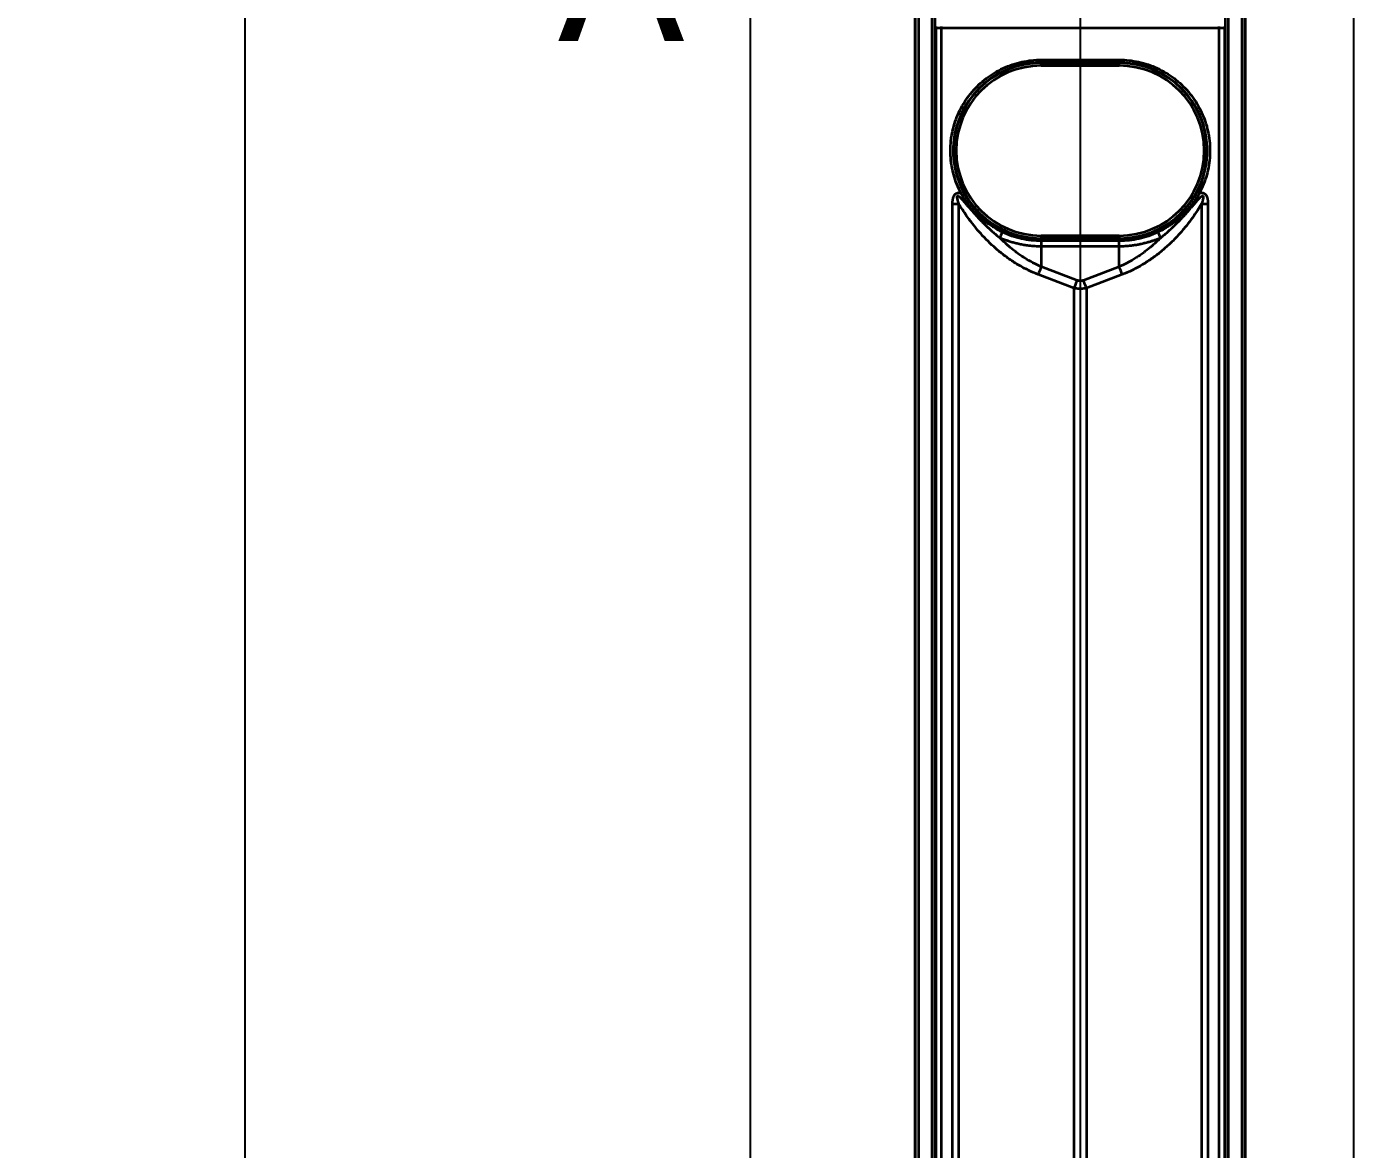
# Model space of a CAD drawing. Header units: millimetres. Extents: x 68 to 2000, y 100 to 2870.
# Drawn here: x 557.3 to 799.4, y 1771.5 to 1976.3 of the extents above; entities that cross this region are included whole.
import ezdxf

# ---------------------------------------------------------------- set-up
doc = ezdxf.new("R2010")
doc.units = ezdxf.units.MM
doc.header["$LTSCALE"] = 10
for name, color, linetype, lineweight in [('_Sichtbarkanten', 7, 'Continuous', 25), ('Bemaßung (ISO)', 7, 'Continuous', 25), ('Schnittlinie (ISO)', 7, 'Continuous', 35), ('Sichtbar schmal (ISO)', 7, 'Continuous', 35)]:
    doc.layers.add(name, color=color, linetype=linetype, lineweight=lineweight)
doc.styles.add('Bezeichnungstext (DIN)', font='verdana.ttf')
doc.styles.add('Notiztext (DIN)', font='verdana.ttf')
doc.dimstyles.new('Standard (DIN)', dxfattribs={"dimscale": 10, "dimtxt": 2.5, "dimasz": 2.5, "dimexe": 2, "dimexo": 4, "dimgap": 0.5, "dimtad": 1, "dimdec": 1, "dimrnd": 1e-08, "dimtxsty": 'Notiztext (DIN)', "dimcen": 0.09, "dimclrd": 256, "dimclre": 256, "dimclrt": 256, "dimadec": 0, "dimazin": 2, "dimtfac": 1, "dimtmove": 0, "dimatfit": 3, "dimfxl": 0, "dimtolj": 1, "dimtzin": 0, "dimlwd": -1, "dimlwe": -1, "dimarcsym": 0})

# ---------------------------------------------------------------- blocks, each defined once
blk = doc.blocks.new('2DTransSchnitt0')
at = {"layer": 'Schnittlinie (ISO)', "insert": (65.401, 197.367), "char_height": 2.5, "attachment_point": 7, "style": 'Bezeichnungstext (DIN)'}
blk.add_mtext('A', dxfattribs=at)
blk = doc.blocks.new('*D75')
at = {"layer": 'Bemaßung (ISO)', "transparency": 16777216}
for p, q in [((749.43, 1980.97), (749.43, 1420.97)), ((689.28, 1533.67), (689.28, 1420.97)), ((664.28, 1440.97), (639.28, 1440.97)), ((689.28, 1440.97), (714.28, 1440.97)), ((714.28, 1440.97), (724.43, 1440.97)), ((749.43, 1440.97), (724.43, 1440.97)), ((774.43, 1440.97), (799.43, 1440.97))]:
    blk.add_line(p, q, dxfattribs=at)
for points in [[(664.28, 1445.14), (664.28, 1436.8), (689.28, 1440.97)], [(774.43, 1445.14), (774.43, 1436.8), (749.43, 1440.97)]]:
    blk.add_solid(points, dxfattribs=at)
at = {"layer": 'Defpoints', "color": 0, "transparency": 16777216}
for p in [(749.43, 2020.97), (689.28, 1573.67), (749.43, 1440.97)]:
    blk.add_point(p, dxfattribs=at)
at = {"layer": 'Bemaßung (ISO)', "transparency": 16777216, "insert": (699.78, 1471.99), "char_height": 25, "attachment_point": 1, "style": 'Notiztext (DIN)'}
blk.add_mtext('\\A1;60', dxfattribs=at)
blk = doc.blocks.new('*D77')
at = {"layer": 'Bemaßung (ISO)', "transparency": 16777216}
for p, q in [((649.28, 2573.67), (389.28, 2573.67)), ((409.28, 2548.67), (409.28, 1598.67)), ((649.28, 1573.67), (389.28, 1573.67))]:
    blk.add_line(p, q, dxfattribs=at)
for points in [[(405.11, 2548.67), (413.45, 2548.67), (409.28, 2573.67)], [(405.11, 1598.67), (413.45, 1598.67), (409.28, 1573.67)]]:
    blk.add_solid(points, dxfattribs=at)
at = {"layer": 'Defpoints', "color": 0, "transparency": 16777216}
for p in [(689.28, 2573.67), (409.28, 1573.67), (689.28, 1573.67)]:
    blk.add_point(p, dxfattribs=at)
at = {"layer": 'Bemaßung (ISO)', "transparency": 16777216, "insert": (378.26, 2083.42), "char_height": 25, "attachment_point": 1, "rotation": 90, "style": 'Notiztext (DIN)'}
blk.add_mtext('\\A1;1000', dxfattribs=at)
blk = doc.blocks.new('*D78')
at = {"layer": 'Bemaßung (ISO)', "transparency": 16777216}
for p, q in [((684.44, 2473.66), (577.2, 2473.66)), ((597.2, 1698.68), (597.2, 2448.66)), ((684.44, 1673.68), (577.2, 1673.68))]:
    blk.add_line(p, q, dxfattribs=at)
for points in [[(593.04, 2448.66), (601.37, 2448.66), (597.2, 2473.66)], [(593.04, 1698.68), (601.37, 1698.68), (597.2, 1673.68)]]:
    blk.add_solid(points, dxfattribs=at)
at = {"layer": 'Defpoints', "color": 0, "transparency": 16777216}
for p in [(597.2, 2473.66), (724.44, 2473.66), (724.44, 1673.68)]:
    blk.add_point(p, dxfattribs=at)
at = {"layer": 'Bemaßung (ISO)', "transparency": 16777216, "insert": (566.06, 2043.04), "char_height": 25, "attachment_point": 1, "rotation": 90, "style": 'Notiztext (DIN)'}
blk.add_mtext('\\A1;800', dxfattribs=at)

msp = doc.modelspace()

# ---------------------------------------------------------------- linework, layer by layer
at = {"layer": '_Sichtbarkanten'}
for p, q in [((689.28, 2573.67), (689.28, 1573.67)), ((799.28, 2573.67), (799.28, 1573.67)), ((719.28, 1676.67), (719.28, 2470.67)), ((779.58, 2470.67), (779.58, 1676.67))]:
    msp.add_line(p, q, dxfattribs=at)
at = {"layer": 'Sichtbar schmal (ISO)'}
for p, q in [((719.42, 1675.66), (719.42, 2471.68)), ((719.92, 2471.68), (719.92, 1675.66)), ((722.44, 1675.68), (722.44, 2471.66)), ((722.94, 2471.66), (722.94, 1675.68)), ((775.92, 1675.68), (775.92, 2471.66)), ((776.42, 2471.66), (776.42, 1675.68)), ((778.94, 1675.66), (778.94, 2471.68)), ((779.44, 2471.68), (779.44, 1675.66)), ((723.13, 1675.87), (723.15, 1976.05)), ((724.13, 1675.86), (724.15, 1976.05)), ((724.15, 1976.05), (724.15, 1976.31)), ((724.15, 1976.05), (774.71, 1976.05)), ((774.71, 1976.31), (774.71, 1976.05)), ((774.71, 1976.05), (774.73, 1675.86)), ((775.71, 1976.05), (775.73, 1675.87)), ((742.33, 1970.24), (756.53, 1970.24)), ((742.33, 1969.73), (742.33, 1970.24)), ((742.33, 1969.73), (756.53, 1969.73)), ((742.33, 1969.73), (742.33, 1969.68)), ((742.33, 1969.68), (756.53, 1969.68)), ((742.33, 1969.18), (742.33, 1969.68)), ((742.33, 1969.18), (756.53, 1969.18)), ((756.53, 1969.73), (756.53, 1970.24)), ((756.53, 1969.73), (756.53, 1969.68)), ((756.53, 1969.18), (756.53, 1969.68)), ((726.16, 1728.35), (726.16, 1943.99)), ((727.3, 1728.35), (727.3, 1943.99)), ((771.56, 1943.99), (771.56, 1728.35)), ((772.7, 1943.99), (772.7, 1728.35)), ((756.53, 1938.16), (742.33, 1938.16)), ((742.33, 1938.16), (742.33, 1937.66)), ((756.53, 1937.66), (742.33, 1937.66)), ((742.33, 1937.6), (742.33, 1937.66)), ((756.53, 1937.6), (742.33, 1937.6)), ((756.52, 1937.2), (742.34, 1937.2)), ((742.34, 1936.26), (742.34, 1937.2)), ((756.52, 1936.26), (756.52, 1937.2)), ((756.53, 1938.16), (756.53, 1937.66)), ((756.53, 1937.6), (756.53, 1937.66)), ((742.34, 1936.26), (756.52, 1936.26)), ((742.34, 1932.5), (742.34, 1936.26)), ((756.52, 1932.5), (756.52, 1936.26)), ((748.86, 1930.01), (742.34, 1932.5)), ((756.52, 1932.5), (750, 1930.01)), ((748.29, 1928.58), (741.77, 1931.07)), ((757.09, 1931.07), (750.57, 1928.58)), ((748.29, 1928.58), (748.29, 1743.77)), ((750.57, 1928.58), (750.57, 1743.77))]:
    msp.add_line(p, q, dxfattribs=at)
for centre, radius, start, end in [((742.33, 1953.67), 16.01, 90, 270), ((742.33, 1953.67), 15.51, 90, 270), ((756.53, 1953.67), 16.01, 270, 90), ((756.53, 1953.67), 15.51, 270, 90)]:
    msp.add_arc(centre, radius, start, end, dxfattribs=at)
for centre, major_axis, ratio, start_param, end_param in [((722.2, 1976.32), (0, 51.66), 0.018403, 4.707142, 4.712108), ((724.15, 1976.05), (-1, 0), 0.005236, 0.017454, 1.570801), ((774.71, 1976.05), (1, 0), 0.005236, 4.712384, 6.265732), ((776.66, 1976.32), (0, 51.65), 0.018399, 1.571077, 1.576044), ((742.33, 1953.67), (9.13, 13.22), 0.999999, 0.604455, 2.662176), ((756.53, 1953.67), (8.14, -13.85), 0.999999, 0.552354, 2.610076), ((727.69, 1945.92), (0.442, 0.234), 0.004624, 0.017453, 1.568342), ((771.17, 1945.92), (-0.442, 0.234), 0.004624, 4.714842, 6.265732), ((726.16, 1944.04), (-10, 0), 0.005236, 1.570796, 1.685163), ((772.7, 1944.04), (10, 0), 0.005236, 4.598023, 4.71239), ((736.28, 1940.68), (4.74, 8.81), 0.002481, 4.379438, 4.496654), ((735.24, 1938.69), (0.214, 0.452), 0.008853, 4.927959, 6.265731), ((742.33, 1937.1), (-0.005, 0.5), 0.011362, 4.911957, 6.265594), ((763.62, 1938.69), (-0.214, 0.452), 0.008853, 0.017454, 1.355226), ((762.58, 1940.68), (-4.74, 8.81), 0.002481, 1.786532, 1.903744), ((742.34, 1931.04), (1.79, 4.67), 0.108522, 1.294198, 1.606695), ((756.52, 1931.04), (-1.79, 4.67), 0.108522, 4.67649, 4.988987), ((748.86, 1928.55), (1.79, 4.67), 0.108522, 1.294198, 1.606695), ((750, 1928.55), (-1.79, 4.67), 0.108522, 4.67649, 4.988987)]:
    msp.add_ellipse(centre, major_axis=major_axis, ratio=ratio, start_param=start_param, end_param=end_param, dxfattribs=at)
for points, knots in [([(727.69, 1945.92), (727.41, 1946.45), (726.91, 1947.54), (726.33, 1949.24), (725.95, 1951), (725.75, 1952.78), (725.76, 1954.58), (725.95, 1956.37), (726.34, 1958.12), (726.92, 1959.83), (727.67, 1961.46), (728.6, 1963), (729.69, 1964.43), (730.93, 1965.73), (732.3, 1966.9), (733.79, 1967.9), (735.37, 1968.74), (737.05, 1969.41), (738.79, 1969.89), (740.56, 1970.17), (741.74, 1970.24), (742.33, 1970.24)], [0, 0, 0, 0, 0.0526316, 0.1052632, 0.1578947, 0.2105263, 0.2631579, 0.3157895, 0.3684211, 0.4210526, 0.4736842, 0.5263158, 0.5789474, 0.6315789, 0.6842105, 0.7368421, 0.7894737, 0.8421053, 0.8947368, 0.9473684, 1, 1, 1, 1]), ([(756.53, 1970.24), (757.12, 1970.24), (758.3, 1970.17), (760.07, 1969.89), (761.81, 1969.41), (763.49, 1968.74), (765.07, 1967.9), (766.56, 1966.9), (767.93, 1965.73), (769.17, 1964.43), (770.26, 1963), (771.19, 1961.46), (771.94, 1959.83), (772.52, 1958.12), (772.91, 1956.37), (773.1, 1954.58), (773.1, 1952.78), (772.91, 1951), (772.53, 1949.24), (771.95, 1947.54), (771.45, 1946.45), (771.17, 1945.92)], [0, 0, 0, 0, 0.0526316, 0.1052632, 0.1578947, 0.2105263, 0.2631579, 0.3157895, 0.3684211, 0.4210526, 0.4736842, 0.5263158, 0.5789474, 0.6315789, 0.6842105, 0.7368421, 0.7894737, 0.8421053, 0.8947368, 0.9473684, 1, 1, 1, 1]), ([(726.16, 1943.99), (726.16, 1944.07), (726.16, 1944.22), (726.17, 1944.42), (726.19, 1944.62), (726.22, 1944.8), (726.25, 1944.97), (726.29, 1945.12), (726.34, 1945.27), (726.4, 1945.4), (726.46, 1945.52), (726.53, 1945.62), (726.61, 1945.72), (726.69, 1945.79), (726.78, 1945.85), (726.87, 1945.9), (726.97, 1945.94), (727.09, 1945.97), (727.23, 1945.98), (727.37, 1945.98), (727.53, 1945.96), (727.63, 1945.93), (727.69, 1945.92)], [0, 0, 0, 0, 0.05, 0.1, 0.15, 0.2, 0.25, 0.3, 0.35, 0.4, 0.45, 0.5, 0.55, 0.6, 0.65, 0.7, 0.75, 0.8, 0.85, 0.9, 0.95, 0.9999999, 0.9999999, 0.9999999, 0.9999999]), ([(727.3, 1943.99), (727.27, 1944.06), (727.25, 1944.12), (727.23, 1944.19), (727.21, 1944.25), (727.19, 1944.31), (727.17, 1944.37), (727.16, 1944.42), (727.14, 1944.48), (727.13, 1944.53), (727.11, 1944.59), (727.1, 1944.64), (727.09, 1944.68), (727.07, 1944.73), (727.06, 1944.78), (727.05, 1944.82), (727.04, 1944.86), (727.04, 1944.91), (727.03, 1944.94), (727.03, 1944.97), (727.02, 1945), (727.02, 1945.03), (727.02, 1945.04), (727.02, 1945.05), (727.02, 1945.05), (727.01, 1945.09), (727.01, 1945.12), (727.01, 1945.15), (727.01, 1945.18), (727.01, 1945.21), (727.01, 1945.23), (727.01, 1945.26), (727.02, 1945.28), (727.02, 1945.3), (727.03, 1945.32), (727.03, 1945.33), (727.04, 1945.34), (727.05, 1945.36), (727.05, 1945.37), (727.06, 1945.38), (727.07, 1945.38), (727.08, 1945.39), (727.09, 1945.4), (727.11, 1945.4), (727.12, 1945.4), (727.14, 1945.4), (727.15, 1945.4), (727.17, 1945.4), (727.19, 1945.39), (727.21, 1945.38), (727.24, 1945.37), (727.26, 1945.36), (727.28, 1945.34), (727.31, 1945.33), (727.34, 1945.31), (727.36, 1945.29), (727.39, 1945.27), (727.42, 1945.25), (727.42, 1945.24), (727.42, 1945.24), (727.43, 1945.24), (727.46, 1945.21), (727.49, 1945.18), (727.53, 1945.15), (727.56, 1945.11), (727.6, 1945.08), (727.64, 1945.04), (727.67, 1945.01), (727.71, 1944.97), (727.75, 1944.92), (727.79, 1944.88), (727.83, 1944.84), (727.88, 1944.79), (727.92, 1944.74), (727.96, 1944.69), (728.01, 1944.64), (728.06, 1944.59), (728.11, 1944.53), (728.16, 1944.48), (728.21, 1944.42), (728.26, 1944.36), (728.32, 1944.29), (728.35, 1944.25), (728.39, 1944.2), (728.44, 1944.15), (728.45, 1944.13), (728.47, 1944.11), (728.49, 1944.09), (728.55, 1944.02), (728.61, 1943.95), (728.68, 1943.87), (728.74, 1943.79), (728.81, 1943.71), (728.88, 1943.63), (728.96, 1943.54), (729.03, 1943.45), (729.11, 1943.36), (729.19, 1943.27), (729.27, 1943.17), (729.36, 1943.07), (729.38, 1943.05), (729.39, 1943.04), (729.41, 1943.02), (729.48, 1942.93), (729.56, 1942.84), (729.64, 1942.75), (729.73, 1942.64), (729.84, 1942.53), (729.94, 1942.4), (730.05, 1942.28), (730.16, 1942.16), (730.28, 1942.03), (730.34, 1941.97), (730.4, 1941.9), (730.46, 1941.84), (730.52, 1941.77), (730.58, 1941.7), (730.65, 1941.63), (730.78, 1941.49), (730.91, 1941.34), (731.05, 1941.19), (731.2, 1941.04), (731.35, 1940.89), (731.5, 1940.73), (731.55, 1940.68), (731.6, 1940.63), (731.65, 1940.58), (731.77, 1940.46), (731.89, 1940.34), (732.01, 1940.22), (732.19, 1940.05), (732.37, 1939.87), (732.57, 1939.68), (732.73, 1939.54), (732.89, 1939.39), (733.05, 1939.24), (733.11, 1939.19), (733.16, 1939.14), (733.21, 1939.09), (733.44, 1938.89), (733.68, 1938.68), (733.93, 1938.47), (734.17, 1938.26), (734.43, 1938.05), (734.7, 1937.84), (734.72, 1937.82), (734.74, 1937.81), (734.76, 1937.79)], [0.0000002, 0.0000002, 0.0000002, 0.0000002, 0.0243902, 0.0243902, 0.0243902, 0.0487805, 0.0487805, 0.0487805, 0.0731707, 0.0731707, 0.0731707, 0.097561, 0.097561, 0.097561, 0.1219512, 0.1219512, 0.1219512, 0.1463415, 0.1463415, 0.1463415, 0.1642002, 0.1642002, 0.1642002, 0.1707317, 0.1707317, 0.1707317, 0.195122, 0.195122, 0.195122, 0.2195122, 0.2195122, 0.2195122, 0.2439024, 0.2439024, 0.2439024, 0.2682927, 0.2682927, 0.2682927, 0.2926829, 0.2926829, 0.2926829, 0.3170732, 0.3170732, 0.3170732, 0.3414634, 0.3414634, 0.3414634, 0.3658537, 0.3658537, 0.3658537, 0.3902439, 0.3902439, 0.3902439, 0.4146341, 0.4146341, 0.4146341, 0.4356417, 0.4356417, 0.4356417, 0.4390244, 0.4390244, 0.4390244, 0.4634146, 0.4634146, 0.4634146, 0.4878049, 0.4878049, 0.4878049, 0.5121951, 0.5121951, 0.5121951, 0.5365854, 0.5365854, 0.5365854, 0.5609756, 0.5609756, 0.5609756, 0.5853659, 0.5853659, 0.5853659, 0.6097561, 0.6097561, 0.6097561, 0.6270384, 0.6270384, 0.6270384, 0.6341463, 0.6341463, 0.6341463, 0.6585366, 0.6585366, 0.6585366, 0.6829268, 0.6829268, 0.6829268, 0.7073171, 0.7073171, 0.7073171, 0.7317073, 0.7317073, 0.7317073, 0.7358141, 0.7358141, 0.7358141, 0.7560976, 0.7560976, 0.7560976, 0.7804878, 0.7804878, 0.7804878, 0.804878, 0.804878, 0.804878, 0.8168316, 0.8168316, 0.8168316, 0.8292683, 0.8292683, 0.8292683, 0.8536585, 0.8536585, 0.8536585, 0.8780488, 0.8780488, 0.8780488, 0.8856161, 0.8856161, 0.8856161, 0.902439, 0.902439, 0.902439, 0.9268293, 0.9268293, 0.9268293, 0.9454682, 0.9454682, 0.9454682, 0.9512195, 0.9512195, 0.9512195, 0.9756098, 0.9756098, 0.9756098, 0.9984359, 0.9984359, 0.9984359, 0.9999998, 0.9999998, 0.9999998, 0.9999998]), ([(735.29, 1938.79), (735.26, 1938.8), (735.23, 1938.81), (735.21, 1938.83), (734.88, 1938.98), (734.58, 1939.14), (734.29, 1939.3), (734.24, 1939.33), (734.19, 1939.36), (734.14, 1939.39), (733.91, 1939.52), (733.7, 1939.65), (733.49, 1939.78), (733.38, 1939.85), (733.27, 1939.92), (733.16, 1939.99), (733.03, 1940.08), (732.91, 1940.17), (732.79, 1940.25), (732.63, 1940.37), (732.47, 1940.48), (732.32, 1940.59), (732.27, 1940.63), (732.22, 1940.67), (732.17, 1940.71), (731.98, 1940.86), (731.8, 1941.01), (731.63, 1941.15), (731.62, 1941.16), (731.61, 1941.16), (731.6, 1941.17), (731.44, 1941.31), (731.29, 1941.44), (731.15, 1941.57), (731.09, 1941.62), (731.04, 1941.67), (730.98, 1941.72), (730.89, 1941.81), (730.81, 1941.89), (730.72, 1941.97), (730.63, 1942.07), (730.54, 1942.16), (730.45, 1942.25), (730.41, 1942.28), (730.38, 1942.32), (730.34, 1942.36), (730.22, 1942.48), (730.11, 1942.6), (730, 1942.72), (729.99, 1942.73), (729.99, 1942.74), (729.98, 1942.74), (729.88, 1942.85), (729.78, 1942.96), (729.69, 1943.07), (729.65, 1943.11), (729.61, 1943.16), (729.57, 1943.21), (729.52, 1943.27), (729.47, 1943.33), (729.42, 1943.39), (729.35, 1943.48), (729.28, 1943.56), (729.22, 1943.65), (729.2, 1943.66), (729.19, 1943.68), (729.18, 1943.69), (729.11, 1943.79), (729.03, 1943.88), (728.96, 1943.97), (728.94, 1944), (728.92, 1944.03), (728.9, 1944.05), (728.86, 1944.12), (728.81, 1944.18), (728.77, 1944.24), (728.72, 1944.3), (728.67, 1944.37), (728.63, 1944.43), (728.62, 1944.45), (728.61, 1944.47), (728.59, 1944.48), (728.54, 1944.56), (728.49, 1944.64), (728.43, 1944.72), (728.42, 1944.74), (728.4, 1944.76), (728.39, 1944.79), (728.35, 1944.84), (728.32, 1944.89), (728.29, 1944.94), (728.25, 1945), (728.21, 1945.05), (728.17, 1945.11), (728.17, 1945.12), (728.16, 1945.13), (728.15, 1945.14), (728.11, 1945.21), (728.07, 1945.28), (728.03, 1945.35), (728.01, 1945.37), (728, 1945.39), (727.99, 1945.41), (727.96, 1945.46), (727.93, 1945.51), (727.9, 1945.55), (727.88, 1945.59), (727.85, 1945.64), (727.83, 1945.68), (727.81, 1945.71), (727.79, 1945.73), (727.78, 1945.76), (727.75, 1945.82), (727.72, 1945.87), (727.69, 1945.92)], [0, 0, 0, 0, 0.004276, 0.004276, 0.004276, 0.053726, 0.053726, 0.053726, 0.0625, 0.0625, 0.0625, 0.102903, 0.102903, 0.102903, 0.125, 0.125, 0.125, 0.151758, 0.151758, 0.151758, 0.1875, 0.1875, 0.1875, 0.200059, 0.200059, 0.200059, 0.247803, 0.247803, 0.247803, 0.25, 0.25, 0.25, 0.295013, 0.295013, 0.295013, 0.3125, 0.3125, 0.3125, 0.34185, 0.34185, 0.34185, 0.375, 0.375, 0.375, 0.388506, 0.388506, 0.388506, 0.434882, 0.434882, 0.434882, 0.4375, 0.4375, 0.4375, 0.480621, 0.480621, 0.480621, 0.5, 0.5, 0.5, 0.525458, 0.525458, 0.525458, 0.5625, 0.5625, 0.5625, 0.569334, 0.569334, 0.569334, 0.612298, 0.612298, 0.612298, 0.625, 0.625, 0.625, 0.654475, 0.654475, 0.654475, 0.6875, 0.6875, 0.6875, 0.696015, 0.696015, 0.696015, 0.737088, 0.737088, 0.737088, 0.75, 0.75, 0.75, 0.778003, 0.778003, 0.778003, 0.8125, 0.8125, 0.8125, 0.819295, 0.819295, 0.819295, 0.861856, 0.861856, 0.861856, 0.875, 0.875, 0.875, 0.907293, 0.907293, 0.907293, 0.9375, 0.9375, 0.9375, 0.958242, 0.958242, 0.958242, 1, 1, 1, 1]), ([(735.45, 1939.14), (735.08, 1939.32), (734.74, 1939.5), (734.42, 1939.68), (734.39, 1939.7), (734.36, 1939.71), (734.34, 1939.73), (734.05, 1939.89), (733.78, 1940.06), (733.53, 1940.22), (733.48, 1940.26), (733.43, 1940.29), (733.38, 1940.32), (733.16, 1940.47), (732.95, 1940.62), (732.75, 1940.76), (732.69, 1940.81), (732.63, 1940.85), (732.57, 1940.9), (732.4, 1941.03), (732.24, 1941.16), (732.08, 1941.29), (732.01, 1941.35), (731.94, 1941.41), (731.87, 1941.46), (731.74, 1941.58), (731.62, 1941.69), (731.5, 1941.8), (731.42, 1941.87), (731.35, 1941.94), (731.28, 1942.01), (731.17, 1942.1), (731.08, 1942.2), (730.98, 1942.29), (730.91, 1942.37), (730.83, 1942.44), (730.76, 1942.52), (730.68, 1942.6), (730.61, 1942.68), (730.54, 1942.75), (730.46, 1942.84), (730.38, 1942.92), (730.31, 1943.01), (730.25, 1943.07), (730.2, 1943.13), (730.14, 1943.19), (730.07, 1943.29), (729.99, 1943.38), (729.92, 1943.46), (729.88, 1943.51), (729.84, 1943.56), (729.8, 1943.61), (729.72, 1943.71), (729.65, 1943.8), (729.58, 1943.89), (729.55, 1943.93), (729.52, 1943.97), (729.49, 1944), (729.42, 1944.1), (729.35, 1944.2), (729.28, 1944.3), (729.26, 1944.32), (729.24, 1944.35), (729.23, 1944.37), (729.15, 1944.47), (729.08, 1944.57), (729.02, 1944.67), (729.01, 1944.69), (729, 1944.7), (728.99, 1944.72), (728.92, 1944.82), (728.85, 1944.92), (728.79, 1945.02), (728.79, 1945.03), (728.78, 1945.03), (728.78, 1945.04), (728.71, 1945.14), (728.65, 1945.24), (728.59, 1945.34), (728.53, 1945.43), (728.48, 1945.53), (728.43, 1945.62), (728.42, 1945.63), (728.42, 1945.63), (728.41, 1945.64), (728.36, 1945.73), (728.31, 1945.81), (728.27, 1945.89), (728.27, 1945.9), (728.26, 1945.9), (728.26, 1945.91), (728.21, 1945.99), (728.17, 1946.07), (728.13, 1946.15)], [0, 0, 0, 0, 0.057565, 0.057565, 0.057565, 0.0625, 0.0625, 0.0625, 0.1151, 0.1151, 0.1151, 0.125, 0.125, 0.125, 0.172778, 0.172778, 0.172778, 0.1875, 0.1875, 0.1875, 0.230568, 0.230568, 0.230568, 0.25, 0.25, 0.25, 0.288462, 0.288462, 0.288462, 0.3125, 0.3125, 0.3125, 0.346447, 0.346447, 0.346447, 0.375, 0.375, 0.375, 0.404515, 0.404515, 0.404515, 0.4375, 0.4375, 0.4375, 0.462655, 0.462655, 0.462655, 0.5, 0.5, 0.5, 0.520857, 0.520857, 0.520857, 0.5625, 0.5625, 0.5625, 0.579112, 0.579112, 0.579112, 0.625, 0.625, 0.625, 0.637378, 0.637378, 0.637378, 0.6875, 0.6875, 0.6875, 0.695572, 0.695572, 0.695572, 0.75, 0.75, 0.75, 0.753763, 0.753763, 0.753763, 0.811375, 0.811375, 0.811375, 0.870743, 0.870743, 0.870743, 0.875, 0.875, 0.875, 0.934194, 0.934194, 0.934194, 0.9375, 0.9375, 0.9375, 1, 1, 1, 1]), ([(770.73, 1946.15), (770.69, 1946.07), (770.64, 1945.99), (770.6, 1945.91), (770.59, 1945.9), (770.59, 1945.9), (770.59, 1945.89), (770.54, 1945.81), (770.49, 1945.72), (770.44, 1945.64), (770.44, 1945.62), (770.43, 1945.61), (770.42, 1945.6), (770.37, 1945.52), (770.32, 1945.43), (770.27, 1945.34), (770.26, 1945.32), (770.24, 1945.3), (770.23, 1945.28), (770.18, 1945.19), (770.12, 1945.11), (770.07, 1945.02), (770.05, 1944.99), (770.03, 1944.96), (770.01, 1944.93), (769.96, 1944.84), (769.9, 1944.76), (769.84, 1944.67), (769.81, 1944.63), (769.79, 1944.59), (769.76, 1944.55), (769.7, 1944.47), (769.64, 1944.38), (769.58, 1944.29), (769.54, 1944.24), (769.5, 1944.19), (769.47, 1944.14), (769.41, 1944.06), (769.35, 1943.98), (769.28, 1943.89), (769.23, 1943.83), (769.18, 1943.77), (769.13, 1943.7), (769.07, 1943.62), (769.01, 1943.54), (768.94, 1943.47), (768.88, 1943.39), (768.81, 1943.31), (768.74, 1943.23), (768.68, 1943.16), (768.62, 1943.08), (768.55, 1943.01), (768.47, 1942.91), (768.38, 1942.82), (768.29, 1942.72), (768.23, 1942.66), (768.17, 1942.59), (768.1, 1942.52), (768, 1942.41), (767.89, 1942.3), (767.77, 1942.18), (767.71, 1942.13), (767.65, 1942.07), (767.59, 1942.01), (767.45, 1941.88), (767.31, 1941.75), (767.15, 1941.61), (767.1, 1941.56), (767.04, 1941.52), (766.99, 1941.47), (766.81, 1941.32), (766.63, 1941.17), (766.43, 1941.01), (766.38, 1940.98), (766.34, 1940.94), (766.29, 1940.9), (766.07, 1940.73), (765.83, 1940.56), (765.58, 1940.39), (765.54, 1940.37), (765.51, 1940.34), (765.48, 1940.32), (765.2, 1940.13), (764.9, 1939.95), (764.58, 1939.76), (764.56, 1939.75), (764.54, 1939.74), (764.52, 1939.73), (764.18, 1939.53), (763.81, 1939.33), (763.4, 1939.14)], [0, 0, 0, 0, 0.0625, 0.0625, 0.0625, 0.066189, 0.066189, 0.066189, 0.125, 0.125, 0.125, 0.133162, 0.133162, 0.133162, 0.1875, 0.1875, 0.1875, 0.199949, 0.199949, 0.199949, 0.25, 0.25, 0.25, 0.266575, 0.266575, 0.266575, 0.3125, 0.3125, 0.3125, 0.333123, 0.333123, 0.333123, 0.375, 0.375, 0.375, 0.39966, 0.39966, 0.39966, 0.4375, 0.4375, 0.4375, 0.466253, 0.466253, 0.466253, 0.5, 0.5, 0.5, 0.532921, 0.532921, 0.532921, 0.5625, 0.5625, 0.5625, 0.599677, 0.599677, 0.599677, 0.625, 0.625, 0.625, 0.666537, 0.666537, 0.666537, 0.6875, 0.6875, 0.6875, 0.733514, 0.733514, 0.733514, 0.75, 0.75, 0.75, 0.800635, 0.800635, 0.800635, 0.8125, 0.8125, 0.8125, 0.867708, 0.867708, 0.867708, 0.875, 0.875, 0.875, 0.934336, 0.934336, 0.934336, 0.9375, 0.9375, 0.9375, 1, 1, 1, 1]), ([(771.17, 1945.92), (771.14, 1945.87), (771.11, 1945.81), (771.08, 1945.76), (771.06, 1945.73), (771.05, 1945.7), (771.03, 1945.68), (771.01, 1945.64), (770.99, 1945.61), (770.97, 1945.57), (770.94, 1945.52), (770.9, 1945.46), (770.87, 1945.41), (770.87, 1945.4), (770.86, 1945.4), (770.86, 1945.39), (770.83, 1945.34), (770.79, 1945.28), (770.75, 1945.21), (770.73, 1945.18), (770.71, 1945.14), (770.68, 1945.11), (770.67, 1945.08), (770.65, 1945.06), (770.63, 1945.03), (770.59, 1944.97), (770.55, 1944.9), (770.51, 1944.84), (770.49, 1944.82), (770.48, 1944.8), (770.47, 1944.78), (770.44, 1944.74), (770.41, 1944.69), (770.37, 1944.64), (770.33, 1944.57), (770.28, 1944.5), (770.23, 1944.43), (770.18, 1944.36), (770.12, 1944.28), (770.06, 1944.2), (770.03, 1944.15), (769.99, 1944.1), (769.95, 1944.05), (769.93, 1944.02), (769.91, 1943.99), (769.89, 1943.96), (769.82, 1943.88), (769.76, 1943.79), (769.69, 1943.7), (769.67, 1943.68), (769.66, 1943.67), (769.64, 1943.65), (769.59, 1943.57), (769.53, 1943.5), (769.47, 1943.43), (769.41, 1943.36), (769.35, 1943.28), (769.29, 1943.21), (769.27, 1943.18), (769.24, 1943.16), (769.22, 1943.13), (769.13, 1943.03), (769.04, 1942.92), (768.94, 1942.81), (768.92, 1942.79), (768.9, 1942.77), (768.88, 1942.74), (768.8, 1942.65), (768.71, 1942.56), (768.63, 1942.47), (768.56, 1942.4), (768.49, 1942.32), (768.41, 1942.25), (768.37, 1942.2), (768.32, 1942.15), (768.27, 1942.1), (768.14, 1941.98), (768.01, 1941.85), (767.88, 1941.73), (767.87, 1941.72), (767.86, 1941.71), (767.85, 1941.7), (767.7, 1941.56), (767.54, 1941.41), (767.37, 1941.27), (767.33, 1941.23), (767.29, 1941.2), (767.26, 1941.17), (767.12, 1941.05), (766.97, 1940.93), (766.81, 1940.81), (766.72, 1940.74), (766.63, 1940.67), (766.54, 1940.59), (766.43, 1940.51), (766.32, 1940.43), (766.21, 1940.35), (766.05, 1940.24), (765.88, 1940.12), (765.7, 1940), (765.66, 1939.97), (765.62, 1939.95), (765.58, 1939.92), (765.38, 1939.78), (765.16, 1939.65), (764.93, 1939.51), (764.86, 1939.47), (764.79, 1939.43), (764.72, 1939.39), (764.56, 1939.3), (764.4, 1939.21), (764.24, 1939.12), (764.02, 1939.01), (763.8, 1938.9), (763.57, 1938.79)], [0, 0, 0, 0, 0.0416341, 0.0416341, 0.0416341, 0.0625, 0.0625, 0.0625, 0.0866207, 0.0866207, 0.0866207, 0.125, 0.125, 0.125, 0.1276593, 0.1276593, 0.1276593, 0.1662083, 0.1662083, 0.1662083, 0.1875, 0.1875, 0.1875, 0.2033565, 0.2033565, 0.2033565, 0.2399222, 0.2399222, 0.2399222, 0.25, 0.25, 0.25, 0.2764862, 0.2764862, 0.2764862, 0.3125, 0.3125, 0.3125, 0.3510776, 0.3510776, 0.3510776, 0.375, 0.375, 0.375, 0.3895387, 0.3895387, 0.3895387, 0.4289244, 0.4289244, 0.4289244, 0.4375, 0.4375, 0.4375, 0.4693245, 0.4693245, 0.4693245, 0.5, 0.5, 0.5, 0.5108569, 0.5108569, 0.5108569, 0.553618, 0.553618, 0.553618, 0.5625, 0.5625, 0.5625, 0.597656, 0.597656, 0.597656, 0.625, 0.625, 0.625, 0.6431249, 0.6431249, 0.6431249, 0.6875, 0.6875, 0.6875, 0.6904332, 0.6904332, 0.6904332, 0.7396953, 0.7396953, 0.7396953, 0.75, 0.75, 0.75, 0.7896329, 0.7896329, 0.7896329, 0.8125, 0.8125, 0.8125, 0.837854, 0.837854, 0.837854, 0.875, 0.875, 0.875, 0.8829222, 0.8829222, 0.8829222, 0.9250289, 0.9250289, 0.9250289, 0.9375, 0.9375, 0.9375, 0.9648926, 0.9648926, 0.9648926, 0.9999999, 0.9999999, 0.9999999, 0.9999999]), ([(764.1, 1937.79), (764.31, 1937.96), (764.51, 1938.12), (764.71, 1938.29), (764.73, 1938.3), (764.75, 1938.32), (764.77, 1938.33), (764.96, 1938.5), (765.15, 1938.66), (765.34, 1938.82), (765.35, 1938.84), (765.37, 1938.85), (765.39, 1938.87), (765.57, 1939.03), (765.75, 1939.19), (765.93, 1939.35), (765.95, 1939.37), (765.97, 1939.38), (765.98, 1939.4), (766.16, 1939.56), (766.34, 1939.73), (766.51, 1939.89), (766.52, 1939.91), (766.54, 1939.92), (766.55, 1939.94), (766.73, 1940.1), (766.9, 1940.27), (767.06, 1940.43), (767.08, 1940.45), (767.09, 1940.46), (767.1, 1940.47), (767.27, 1940.64), (767.43, 1940.8), (767.58, 1940.95), (767.59, 1940.97), (767.6, 1940.98), (767.61, 1940.99), (767.76, 1941.15), (767.9, 1941.29), (768.03, 1941.43), (768.04, 1941.45), (768.05, 1941.46), (768.06, 1941.47), (768.19, 1941.61), (768.32, 1941.74), (768.43, 1941.86), (768.44, 1941.87), (768.45, 1941.88), (768.46, 1941.89), (768.57, 1942.02), (768.68, 1942.14), (768.78, 1942.25), (768.79, 1942.26), (768.79, 1942.27), (768.8, 1942.28), (768.9, 1942.39), (769, 1942.5), (769.09, 1942.6), (769.1, 1942.61), (769.1, 1942.62), (769.11, 1942.62), (769.2, 1942.73), (769.29, 1942.82), (769.37, 1942.92), (769.37, 1942.93), (769.38, 1942.93), (769.38, 1942.94), (769.47, 1943.03), (769.54, 1943.12), (769.62, 1943.21), (769.62, 1943.21), (769.63, 1943.22), (769.63, 1943.23), (769.71, 1943.31), (769.78, 1943.39), (769.84, 1943.47), (769.85, 1943.48), (769.85, 1943.48), (769.86, 1943.49), (769.92, 1943.57), (769.99, 1943.64), (770.05, 1943.71), (770.05, 1943.72), (770.06, 1943.72), (770.06, 1943.73), (770.12, 1943.8), (770.18, 1943.87), (770.23, 1943.93), (770.24, 1943.94), (770.24, 1943.94), (770.24, 1943.94), (770.3, 1944.01), (770.35, 1944.07), (770.41, 1944.13), (770.41, 1944.14), (770.41, 1944.14), (770.41, 1944.14), (770.47, 1944.2), (770.51, 1944.26), (770.56, 1944.31), (770.56, 1944.32), (770.57, 1944.32), (770.57, 1944.32), (770.62, 1944.38), (770.66, 1944.43), (770.7, 1944.48), (770.71, 1944.48), (770.71, 1944.48), (770.71, 1944.49), (770.76, 1944.54), (770.8, 1944.58), (770.84, 1944.63), (770.88, 1944.68), (770.92, 1944.72), (770.96, 1944.77), (771, 1944.81), (771.04, 1944.85), (771.08, 1944.89), (771.11, 1944.93), (771.15, 1944.97), (771.18, 1945), (771.22, 1945.04), (771.25, 1945.07), (771.28, 1945.1), (771.32, 1945.13), (771.35, 1945.16), (771.38, 1945.19), (771.41, 1945.22), (771.44, 1945.24), (771.46, 1945.26), (771.49, 1945.28), (771.52, 1945.3), (771.54, 1945.32), (771.56, 1945.34), (771.59, 1945.35), (771.61, 1945.36), (771.63, 1945.37), (771.65, 1945.38), (771.67, 1945.39), (771.69, 1945.39), (771.7, 1945.4), (771.72, 1945.4), (771.73, 1945.4), (771.75, 1945.4), (771.76, 1945.4), (771.77, 1945.39), (771.78, 1945.39), (771.79, 1945.38), (771.8, 1945.37), (771.81, 1945.36), (771.82, 1945.35), (771.83, 1945.34), (771.83, 1945.32), (771.84, 1945.3), (771.84, 1945.28), (771.85, 1945.26), (771.85, 1945.23), (771.85, 1945.2), (771.85, 1945.17), (771.85, 1945.14), (771.85, 1945.11), (771.85, 1945.07), (771.84, 1945.03), (771.84, 1944.99), (771.83, 1944.95), (771.82, 1944.9), (771.81, 1944.86), (771.8, 1944.81), (771.79, 1944.76), (771.78, 1944.71), (771.77, 1944.65), (771.75, 1944.6), (771.74, 1944.54), (771.72, 1944.48), (771.7, 1944.41), (771.68, 1944.35), (771.66, 1944.28), (771.64, 1944.21), (771.61, 1944.14), (771.59, 1944.07), (771.56, 1943.99)], [0, 0, 0, 0, 0.021727, 0.021727, 0.021727, 0.02381, 0.02381, 0.02381, 0.045583, 0.045583, 0.045583, 0.047619, 0.047619, 0.047619, 0.069445, 0.069445, 0.069445, 0.071429, 0.071429, 0.071429, 0.093311, 0.093311, 0.093311, 0.095238, 0.095238, 0.095238, 0.11718, 0.11718, 0.11718, 0.119048, 0.119048, 0.119048, 0.141038, 0.141038, 0.141038, 0.142857, 0.142857, 0.142857, 0.164889, 0.164889, 0.164889, 0.166667, 0.166667, 0.166667, 0.188744, 0.188744, 0.188744, 0.190476, 0.190476, 0.190476, 0.212605, 0.212605, 0.212605, 0.214286, 0.214286, 0.214286, 0.236468, 0.236468, 0.236468, 0.238095, 0.238095, 0.238095, 0.260328, 0.260328, 0.260328, 0.261905, 0.261905, 0.261905, 0.284189, 0.284189, 0.284189, 0.285714, 0.285714, 0.285714, 0.308049, 0.308049, 0.308049, 0.309524, 0.309524, 0.309524, 0.33191, 0.33191, 0.33191, 0.333333, 0.333333, 0.333333, 0.35577, 0.35577, 0.35577, 0.357143, 0.357143, 0.357143, 0.379631, 0.379631, 0.379631, 0.380952, 0.380952, 0.380952, 0.403491, 0.403491, 0.403491, 0.404762, 0.404762, 0.404762, 0.427351, 0.427351, 0.427351, 0.428571, 0.428571, 0.428571, 0.451211, 0.451211, 0.451211, 0.475072, 0.475072, 0.475072, 0.498933, 0.498933, 0.498933, 0.522794, 0.522794, 0.522794, 0.546654, 0.546654, 0.546654, 0.570514, 0.570514, 0.570514, 0.594375, 0.594375, 0.594375, 0.618235, 0.618235, 0.618235, 0.642095, 0.642095, 0.642095, 0.665952, 0.665952, 0.665952, 0.68981, 0.68981, 0.68981, 0.713671, 0.713671, 0.713671, 0.737529, 0.737529, 0.737529, 0.761394, 0.761394, 0.761394, 0.785259, 0.785259, 0.785259, 0.809119, 0.809119, 0.809119, 0.832978, 0.832978, 0.832978, 0.856838, 0.856838, 0.856838, 0.880698, 0.880698, 0.880698, 0.904559, 0.904559, 0.904559, 0.928419, 0.928419, 0.928419, 0.952279, 0.952279, 0.952279, 0.97614, 0.97614, 0.97614, 1, 1, 1, 1]), ([(771.17, 1945.92), (771.22, 1945.93), (771.32, 1945.95), (771.46, 1945.97), (771.59, 1945.98), (771.72, 1945.97), (771.83, 1945.95), (771.94, 1945.92), (772.03, 1945.88), (772.12, 1945.82), (772.21, 1945.75), (772.3, 1945.66), (772.38, 1945.54), (772.46, 1945.41), (772.52, 1945.26), (772.58, 1945.09), (772.62, 1944.91), (772.66, 1944.71), (772.68, 1944.49), (772.7, 1944.25), (772.7, 1944.08), (772.7, 1943.99)], [0, 0, 0, 0, 0.0526316, 0.1052632, 0.1578947, 0.2105263, 0.2631579, 0.3157895, 0.3684211, 0.4210526, 0.4736842, 0.5263158, 0.5789474, 0.6315789, 0.6842105, 0.7368421, 0.7894737, 0.8421053, 0.8947368, 0.9473684, 0.9999999, 0.9999999, 0.9999999, 0.9999999]), ([(771.56, 1943.99), (771.33, 1943.6), (771.07, 1943.18), (770.79, 1942.75), (770.51, 1942.32), (770.21, 1941.88), (769.88, 1941.41), (769.55, 1940.95), (769.18, 1940.46), (768.78, 1939.96), (768.38, 1939.46), (767.94, 1938.94), (767.47, 1938.42), (767, 1937.9), (766.49, 1937.37), (765.96, 1936.86), (765.43, 1936.35), (764.88, 1935.86), (764.32, 1935.39), (763.76, 1934.92), (763.19, 1934.48), (762.6, 1934.07), (762.01, 1933.65), (761.41, 1933.25), (760.8, 1932.88), (760.19, 1932.52), (759.56, 1932.18), (758.95, 1931.88), (758.33, 1931.57), (757.71, 1931.3), (757.09, 1931.07)], [0, 0, 0, 0, 0.1, 0.1, 0.1, 0.2, 0.2, 0.2, 0.3, 0.3, 0.3, 0.4, 0.4, 0.4, 0.5, 0.5, 0.5, 0.6, 0.6, 0.6, 0.7, 0.7, 0.7, 0.8, 0.8, 0.8, 0.9, 0.9, 0.9, 1, 1, 1, 1]), ([(734.76, 1937.79), (734.99, 1937.7), (735.22, 1937.61), (735.45, 1937.52), (735.68, 1937.43), (735.91, 1937.35), (736.14, 1937.28), (736.14, 1937.28), (736.15, 1937.27), (736.15, 1937.27), (736.38, 1937.2), (736.6, 1937.13), (736.83, 1937.06), (736.84, 1937.06), (736.85, 1937.05), (736.86, 1937.05), (737.09, 1936.98), (737.31, 1936.92), (737.55, 1936.86), (737.56, 1936.86), (737.57, 1936.86), (737.58, 1936.85), (737.81, 1936.79), (738.06, 1936.74), (738.31, 1936.68), (738.32, 1936.68), (738.33, 1936.68), (738.33, 1936.68), (738.59, 1936.62), (738.87, 1936.57), (739.16, 1936.52), (739.44, 1936.47), (739.75, 1936.43), (740.08, 1936.39), (740.09, 1936.39), (740.1, 1936.39), (740.11, 1936.39), (740.43, 1936.35), (740.76, 1936.32), (741.13, 1936.3), (741.14, 1936.29), (741.15, 1936.29), (741.17, 1936.29), (741.53, 1936.27), (741.92, 1936.26), (742.34, 1936.26)], [0, 0, 0, 0, 0.111111, 0.111111, 0.111111, 0.220269, 0.220269, 0.220269, 0.222222, 0.222222, 0.222222, 0.329038, 0.329038, 0.329038, 0.333333, 0.333333, 0.333333, 0.439832, 0.439832, 0.439832, 0.444444, 0.444444, 0.444444, 0.552663, 0.552663, 0.552663, 0.555556, 0.555556, 0.555556, 0.666667, 0.666667, 0.666667, 0.777778, 0.777778, 0.777778, 0.781046, 0.781046, 0.781046, 0.888889, 0.888889, 0.888889, 0.892458, 0.892458, 0.892458, 1, 1, 1, 1]), ([(742.34, 1932.5), (741.83, 1932.72), (741.32, 1932.96), (740.8, 1933.23), (740.79, 1933.23), (740.79, 1933.23), (740.78, 1933.23), (740.29, 1933.49), (739.78, 1933.78), (739.28, 1934.1), (739.25, 1934.12), (739.23, 1934.13), (739.2, 1934.15), (738.73, 1934.45), (738.25, 1934.78), (737.79, 1935.12), (737.73, 1935.17), (737.67, 1935.21), (737.61, 1935.26), (737.18, 1935.59), (736.75, 1935.94), (736.34, 1936.29), (736.26, 1936.36), (736.18, 1936.43), (736.11, 1936.5), (735.7, 1936.86), (735.31, 1937.23), (734.95, 1937.6), (734.88, 1937.66), (734.82, 1937.73), (734.76, 1937.79)], [0, 0, 0, 0, 0.198071, 0.198071, 0.198071, 0.2, 0.2, 0.2, 0.389576, 0.389576, 0.389576, 0.4, 0.4, 0.4, 0.577216, 0.577216, 0.577216, 0.6, 0.6, 0.6, 0.767574, 0.767574, 0.767574, 0.8, 0.8, 0.8, 0.970345, 0.970345, 0.970345, 1, 1, 1, 1]), ([(742.34, 1937.2), (741.73, 1937.2), (741.13, 1937.23), (740.52, 1937.3), (739.92, 1937.36), (739.32, 1937.47), (738.72, 1937.6), (738.72, 1937.6), (738.72, 1937.6), (738.71, 1937.6), (738.12, 1937.74), (737.54, 1937.9), (736.97, 1938.1), (736.97, 1938.1), (736.96, 1938.1), (736.96, 1938.1), (736.39, 1938.3), (735.83, 1938.53), (735.29, 1938.79)], [0, 0, 0, 0, 0.25, 0.25, 0.25, 0.5, 0.5, 0.5, 0.5014366, 0.5014366, 0.5014366, 0.75, 0.75, 0.75, 0.7518169, 0.7518169, 0.7518169, 0.9999993, 0.9999993, 0.9999993, 0.9999993]), ([(742.33, 1937.6), (741.74, 1937.6), (741.15, 1937.63), (740.56, 1937.7), (739.97, 1937.76), (739.38, 1937.86), (738.8, 1937.99), (738.23, 1938.12), (737.66, 1938.28), (737.1, 1938.47), (737.09, 1938.48), (737.09, 1938.48), (737.09, 1938.48), (736.53, 1938.67), (735.99, 1938.89), (735.45, 1939.14)], [0, 0, 0, 0, 0.2497917, 0.2497917, 0.2497917, 0.5, 0.5, 0.5, 0.75, 0.75, 0.75, 0.7514882, 0.7514882, 0.7514882, 1, 1, 1, 1]), ([(763.57, 1938.79), (763.02, 1938.53), (762.47, 1938.3), (761.9, 1938.1), (761.32, 1937.9), (760.73, 1937.73), (760.14, 1937.6), (759.54, 1937.47), (758.94, 1937.37), (758.34, 1937.3), (757.73, 1937.23), (757.13, 1937.2), (756.52, 1937.2)], [0, 0, 0, 0, 0.248741, 0.248741, 0.248741, 0.499365, 0.499365, 0.499365, 0.749894, 0.749894, 0.749894, 1, 1, 1, 1]), ([(756.52, 1936.26), (756.91, 1936.26), (757.28, 1936.27), (757.63, 1936.29), (757.67, 1936.29), (757.7, 1936.29), (757.73, 1936.3), (758.05, 1936.32), (758.34, 1936.34), (758.62, 1936.37), (758.68, 1936.38), (758.73, 1936.38), (758.78, 1936.39), (759.03, 1936.42), (759.28, 1936.45), (759.51, 1936.49), (759.57, 1936.5), (759.64, 1936.51), (759.7, 1936.52), (759.91, 1936.56), (760.11, 1936.59), (760.31, 1936.63), (760.38, 1936.65), (760.45, 1936.66), (760.53, 1936.68), (760.71, 1936.72), (760.88, 1936.76), (761.05, 1936.8), (761.13, 1936.82), (761.21, 1936.84), (761.28, 1936.85), (761.44, 1936.9), (761.61, 1936.94), (761.76, 1936.98), (761.84, 1937.01), (761.92, 1937.03), (762, 1937.05), (762.16, 1937.1), (762.32, 1937.15), (762.48, 1937.2), (762.56, 1937.22), (762.63, 1937.25), (762.71, 1937.27), (762.89, 1937.33), (763.07, 1937.4), (763.25, 1937.46), (763.3, 1937.48), (763.36, 1937.5), (763.41, 1937.52), (763.64, 1937.61), (763.87, 1937.7), (764.1, 1937.79)], [0, 0, 0, 0, 0.1017218, 0.1017218, 0.1017218, 0.1111111, 0.1111111, 0.1111111, 0.2046711, 0.2046711, 0.2046711, 0.2222222, 0.2222222, 0.2222222, 0.308684, 0.308684, 0.308684, 0.3333333, 0.3333333, 0.3333333, 0.4139675, 0.4139675, 0.4139675, 0.4444444, 0.4444444, 0.4444444, 0.521176, 0.521176, 0.521176, 0.5555556, 0.5555556, 0.5555556, 0.6300864, 0.6300864, 0.6300864, 0.6666667, 0.6666667, 0.6666667, 0.7425849, 0.7425849, 0.7425849, 0.7777778, 0.7777778, 0.7777778, 0.8638146, 0.8638146, 0.8638146, 0.8888889, 0.8888889, 0.8888889, 0.9999999, 0.9999999, 0.9999999, 0.9999999]), ([(764.1, 1937.79), (764.04, 1937.73), (763.98, 1937.66), (763.91, 1937.6), (763.52, 1937.21), (763.12, 1936.83), (762.71, 1936.46), (762.65, 1936.41), (762.58, 1936.35), (762.52, 1936.29), (762.1, 1935.93), (761.68, 1935.58), (761.24, 1935.25), (761.19, 1935.21), (761.13, 1935.17), (761.07, 1935.12), (760.62, 1934.79), (760.16, 1934.47), (759.7, 1934.18), (759.66, 1934.15), (759.62, 1934.13), (759.58, 1934.1), (759.09, 1933.79), (758.6, 1933.51), (758.11, 1933.25), (758.09, 1933.24), (758.08, 1933.24), (758.06, 1933.23), (757.55, 1932.96), (757.04, 1932.72), (756.53, 1932.51), (756.53, 1932.51), (756.52, 1932.51), (756.52, 1932.5)], [0.0000001, 0.0000001, 0.0000001, 0.0000001, 0.0281762, 0.0281762, 0.0281762, 0.2, 0.2, 0.2, 0.2273064, 0.2273064, 0.2273064, 0.4, 0.4, 0.4, 0.4232007, 0.4232007, 0.4232007, 0.6, 0.6, 0.6, 0.6155207, 0.6155207, 0.6155207, 0.8, 0.8, 0.8, 0.8064143, 0.8064143, 0.8064143, 0.9987896, 0.9987896, 0.9987896, 1, 1, 1, 1]), ([(756.52, 1937.2), (756.52, 1937.24), (756.52, 1937.29), (756.52, 1937.33), (756.52, 1937.37), (756.52, 1937.4), (756.52, 1937.44), (756.52, 1937.45), (756.52, 1937.47), (756.52, 1937.49), (756.53, 1937.5), (756.53, 1937.51), (756.53, 1937.52), (756.53, 1937.55), (756.53, 1937.57), (756.53, 1937.58), (756.53, 1937.59), (756.53, 1937.6), (756.53, 1937.6)], [0, 0, 0, 0, 0.2, 0.2, 0.2, 0.4, 0.4, 0.4, 0.507757, 0.507757, 0.507757, 0.6, 0.6, 0.6, 0.8, 0.8, 0.8, 1, 1, 1, 1]), ([(763.4, 1939.14), (762.87, 1938.89), (762.33, 1938.67), (761.77, 1938.48), (761.21, 1938.28), (760.63, 1938.12), (760.05, 1937.99), (759.48, 1937.86), (758.89, 1937.76), (758.3, 1937.7), (757.71, 1937.63), (757.12, 1937.6), (756.53, 1937.6)], [0, 0, 0, 0, 0.24907, 0.24907, 0.24907, 0.5, 0.5, 0.5, 0.75, 0.75, 0.75, 1, 1, 1, 1]), ([(750, 1930.01), (749.92, 1929.98), (749.77, 1929.94), (749.54, 1929.9), (749.32, 1929.9), (749.09, 1929.94), (748.94, 1929.98), (748.86, 1930.01)], [0.0000019, 0.0000019, 0.0000019, 0.0000019, 0.2, 0.4, 0.6, 0.8, 1, 1, 1, 1]), ([(750.57, 1928.58), (750.41, 1928.55), (750.26, 1928.52), (750.11, 1928.51), (749.95, 1928.49), (749.8, 1928.48), (749.65, 1928.47), (749.5, 1928.47), (749.35, 1928.47), (749.2, 1928.47), (749.05, 1928.48), (748.9, 1928.49), (748.75, 1928.51), (748.6, 1928.52), (748.44, 1928.55), (748.29, 1928.58)], [0.000001, 0.000001, 0.000001, 0.000001, 0.2, 0.2, 0.2, 0.4, 0.4, 0.4, 0.6, 0.6, 0.6, 0.8, 0.8, 0.8, 1, 1, 1, 1])]:
    msp.add_open_spline(points, degree=3, knots=knots, dxfattribs=at)
msp.add_open_spline([(741.77, 1931.07), (741.17, 1931.3), (739.97, 1931.82), (738.12, 1932.81), (736.24, 1934.04), (734.49, 1935.41), (732.93, 1936.8), (731.61, 1938.16), (730.48, 1939.45), (729.52, 1940.67), (728.68, 1941.82), (727.96, 1942.91), (727.51, 1943.63), (727.3, 1943.99)], degree=3, dxfattribs=at)

# ---------------------------------------------------------------- block references
at = {"layer": 'Schnittlinie (ISO)', "xscale": 10, "yscale": 10, "zscale": 10}
msp.add_blockref('2DTransSchnitt0', (0, 0), dxfattribs=at)

# ---------------------------------------------------------------- dimensions: what is measured, and where the dimension line sits
at = {"layer": 'Bemaßung (ISO)'}
for base, p1, p2, angle, override, picture, middle in [((409.28, 1573.67), (689.28, 2573.67), (689.28, 1573.67), 90, {"dimdec": 1, "dimtp": 0, "dimtm": 0, "dimtdec": 2, "dimtofl": 0, "dimatfit": 1}, '*D77', (409.28, 2123.67)), ((597.2, 2473.66), (724.44, 1673.68), (724.44, 2473.66), 90, {"dimdec": 1, "dimtp": 0, "dimtm": 0, "dimtdec": 2, "dimtofl": 0, "dimatfit": 1}, '*D78', (597.2, 2073.67)), ((749.43, 1440.97), (689.28, 1573.67), (749.43, 2020.97), 180, {"dimdec": 0, "dimtp": 0, "dimtm": 0, "dimtdec": 0, "dimtofl": 0}, '*D75', (719.35, 1440.97))]:
    dim = msp.add_linear_dim(base=base, p1=p1, p2=p2, angle=angle, dimstyle='Standard (DIN)', override=override, dxfattribs=at)
    dim.commit()
    dim.dimension.update_dxf_attribs({"geometry": picture, "text_midpoint": middle, "dimtype": 160})

doc.saveas('drawing.dxf')
